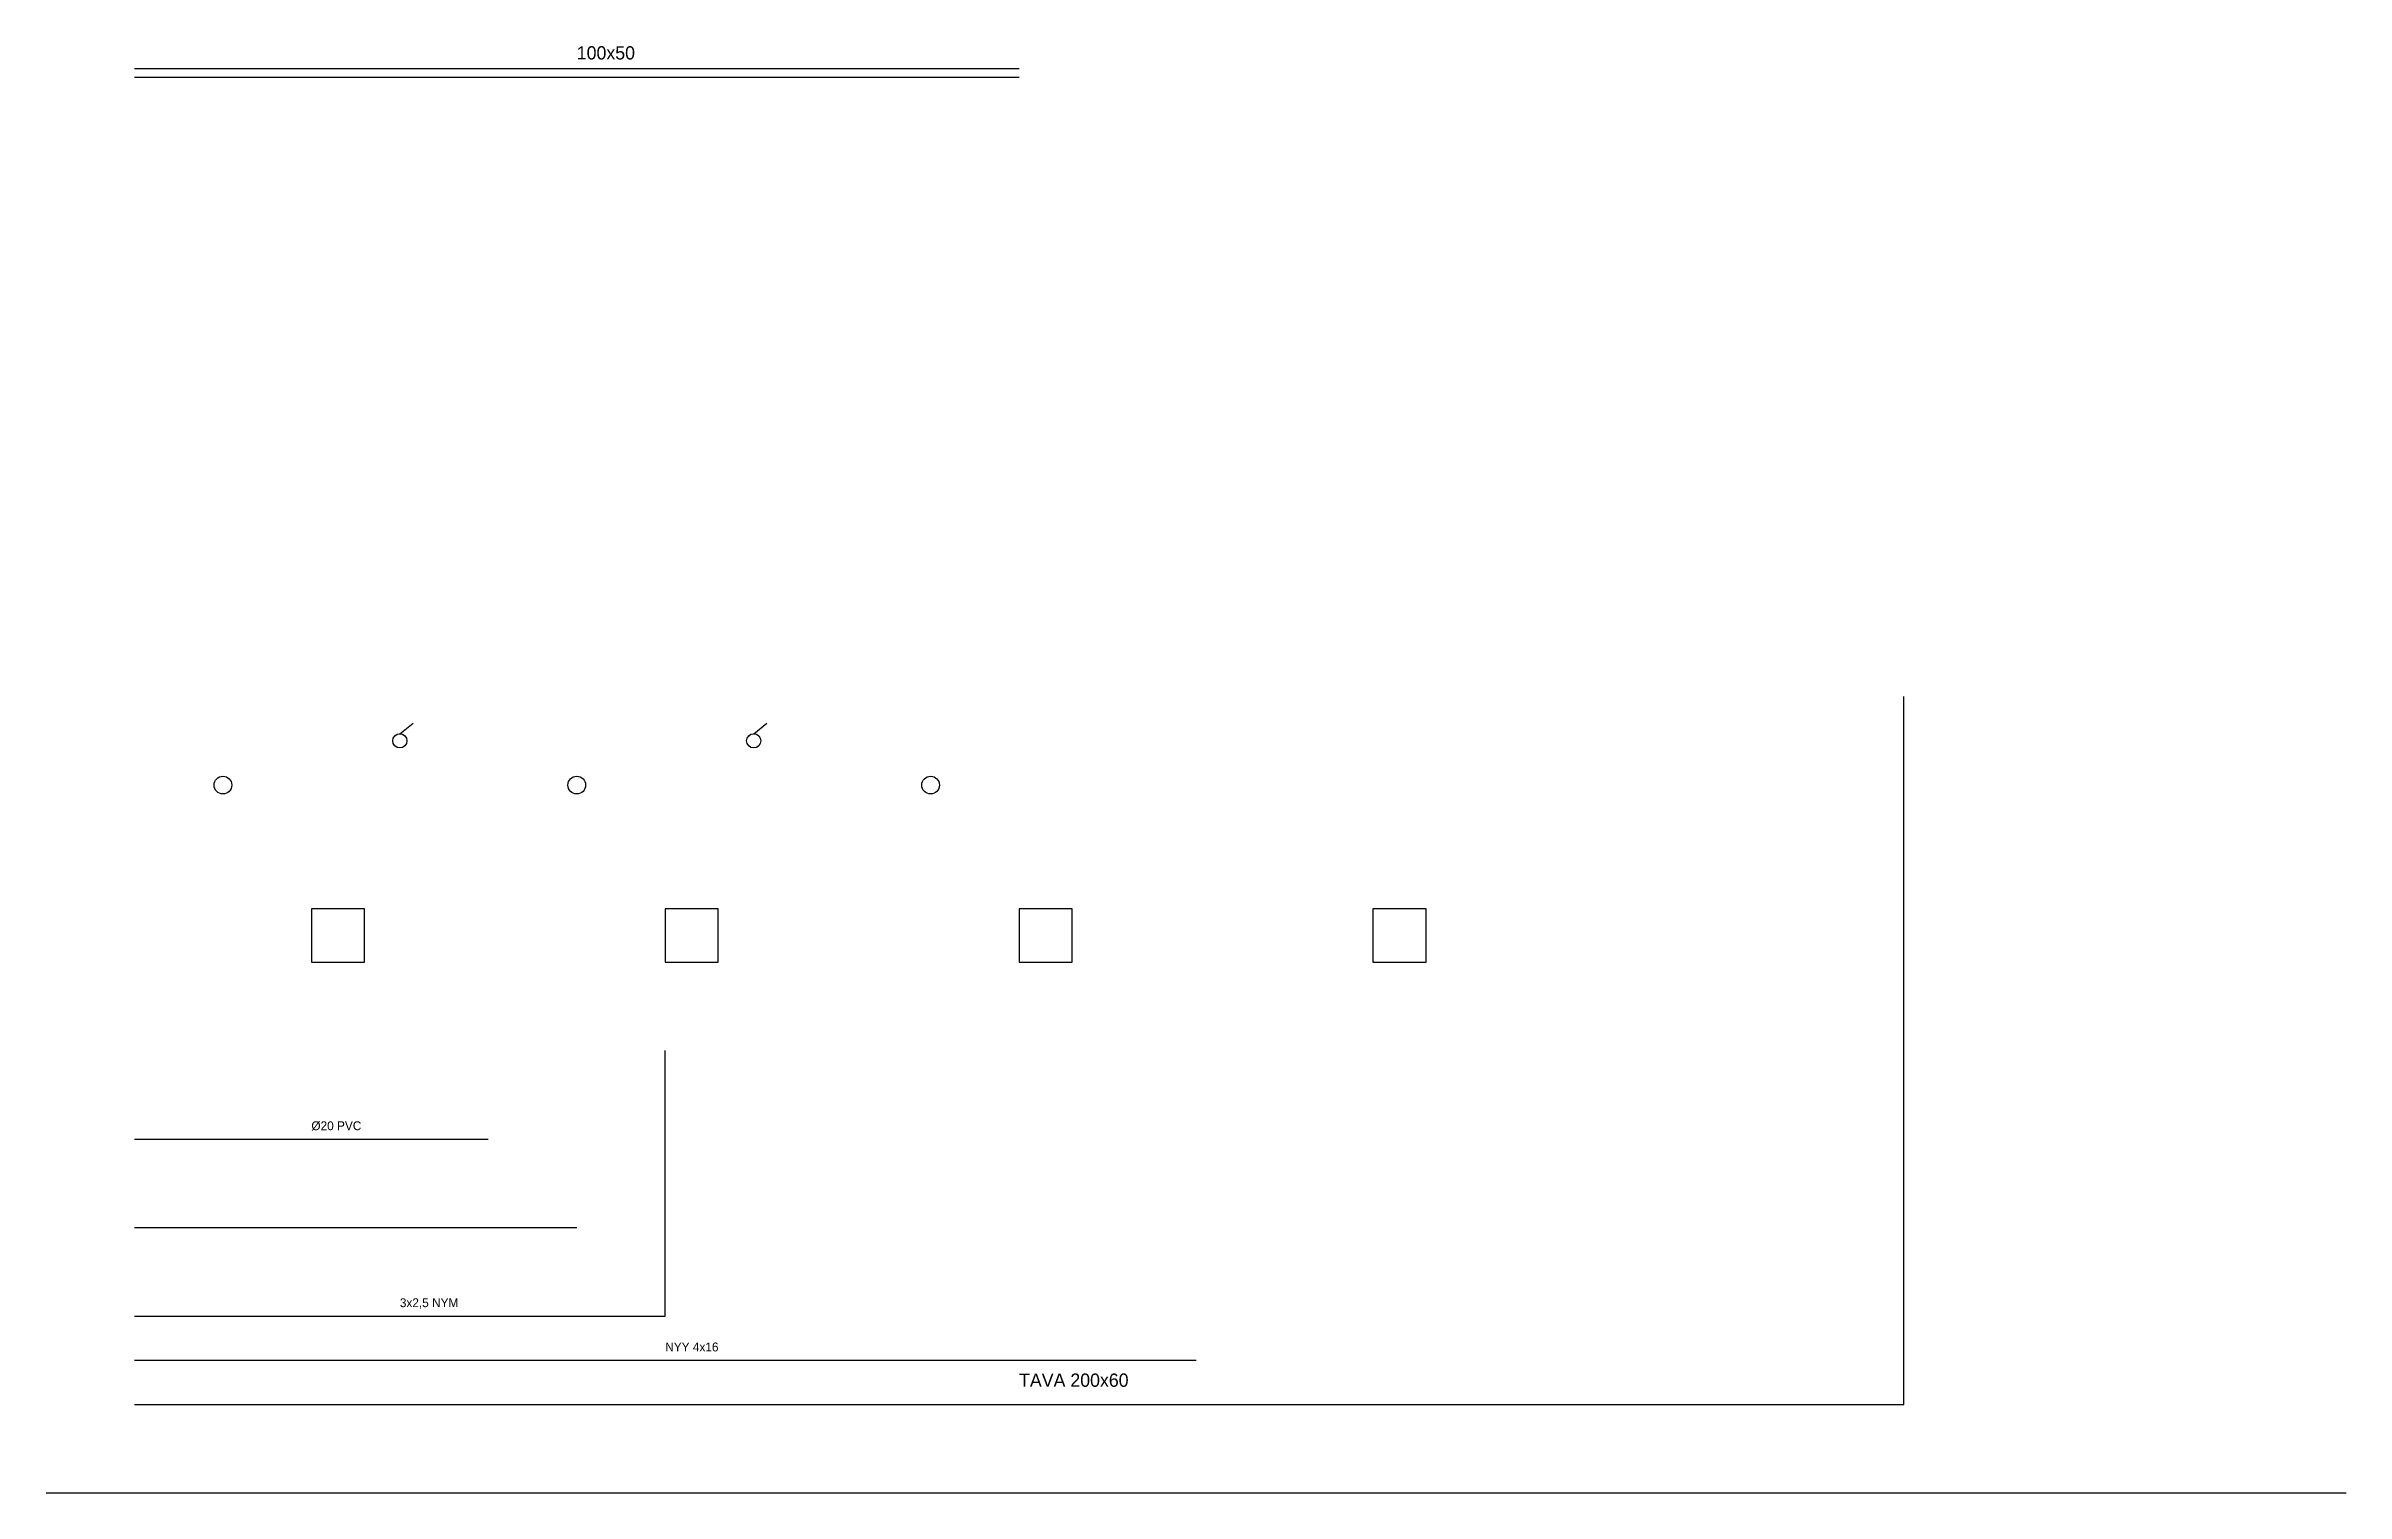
# Model space of a CAD drawing. Header units: millimetres. Extents: x -1000 to 25000, y -1000 to 15352.
import ezdxf

# ---------------------------------------------------------------- set-up
doc = ezdxf.new("R2010")
doc.units = ezdxf.units.MM
for name, color, linetype in [('AKS', 7, 'Continuous'), ('E-ANAHTAR', 7, 'Continuous'), ('E-ARMATUR', 7, 'Continuous'), ('E-BORU', 7, 'Continuous'), ('E-KABLO', 7, 'Continuous'), ('E-KABLO-5x6', 7, 'Continuous'), ('E-PRIZ', 7, 'Continuous'), ('E-TAVA', 7, 'Continuous'), ('E-YAZI', 7, 'Continuous')]:
    doc.layers.add(name, color=color, linetype=linetype)

# ---------------------------------------------------------------- blocks, each defined once
blk = doc.blocks.new('LED_PANEL')
blk.add_lwpolyline([(0, 0), (600, 0), (600, 600), (0, 600)], close=True)
blk = doc.blocks.new('PRIZ_TOPRAKLI')
blk.add_circle((0, 0), 100)
blk = doc.blocks.new('ANAHTAR')
blk.add_line((0, 80), (150, 200))
blk.add_circle((0, 0), 80)

msp = doc.modelspace()

# ---------------------------------------------------------------- linework, layer by layer
at = {"layer": 'AKS'}
msp.add_line((-1000, -1000), (25000, -1000), dxfattribs=at)
at = {"layer": 'E-BORU'}
msp.add_line((0, 3000), (4000, 3000), dxfattribs=at)
at = {"layer": 'E-KABLO'}
for p, q in [((6000, 1000), (6000, 4000)), ((0, 1000), (6000, 1000)), ((0, 500), (12000, 500))]:
    msp.add_line(p, q, dxfattribs=at)
at = {"layer": 'E-KABLO-5x6'}
msp.add_line((0, 2000), (5000, 2000), dxfattribs=at)
at = {"layer": 'E-TAVA'}
for p, q in [((0, 15100), (10000, 15100)), ((0, 15000), (10000, 15000))]:
    msp.add_line(p, q, dxfattribs=at)
msp.add_lwpolyline([(0, 0), (20000, 0), (20000, 8000)], dxfattribs=at)

# ---------------------------------------------------------------- block references
at = {"layer": 'E-ANAHTAR'}
for p in [(3000, 7500), (7000, 7500)]:
    msp.add_blockref('ANAHTAR', p, dxfattribs=at)
at = {"layer": 'E-ARMATUR'}
for p in [(2000, 5000), (6000, 5000), (10000, 5000), (14000, 5000)]:
    msp.add_blockref('LED_PANEL', p, dxfattribs=at)
at = {"layer": 'E-PRIZ'}
for p in [(1000, 7000), (5000, 7000), (9000, 7000)]:
    msp.add_blockref('PRIZ_TOPRAKLI', p, dxfattribs=at)

# ---------------------------------------------------------------- texts
at = {"layer": 'E-YAZI'}
for s, height, p in [('100x50', 150, (5000, 15200)), ('Ø20 PVC', 100, (2000, 3100)), ('3x2,5 NYM', 100, (3000, 1100)), ('NYY 4x16', 100, (6000, 600)), ('TAVA 200x60', 150, (10000, 200))]:
    msp.add_text(s, height=height, dxfattribs=at).set_placement(p)

doc.saveas('drawing.dxf')
